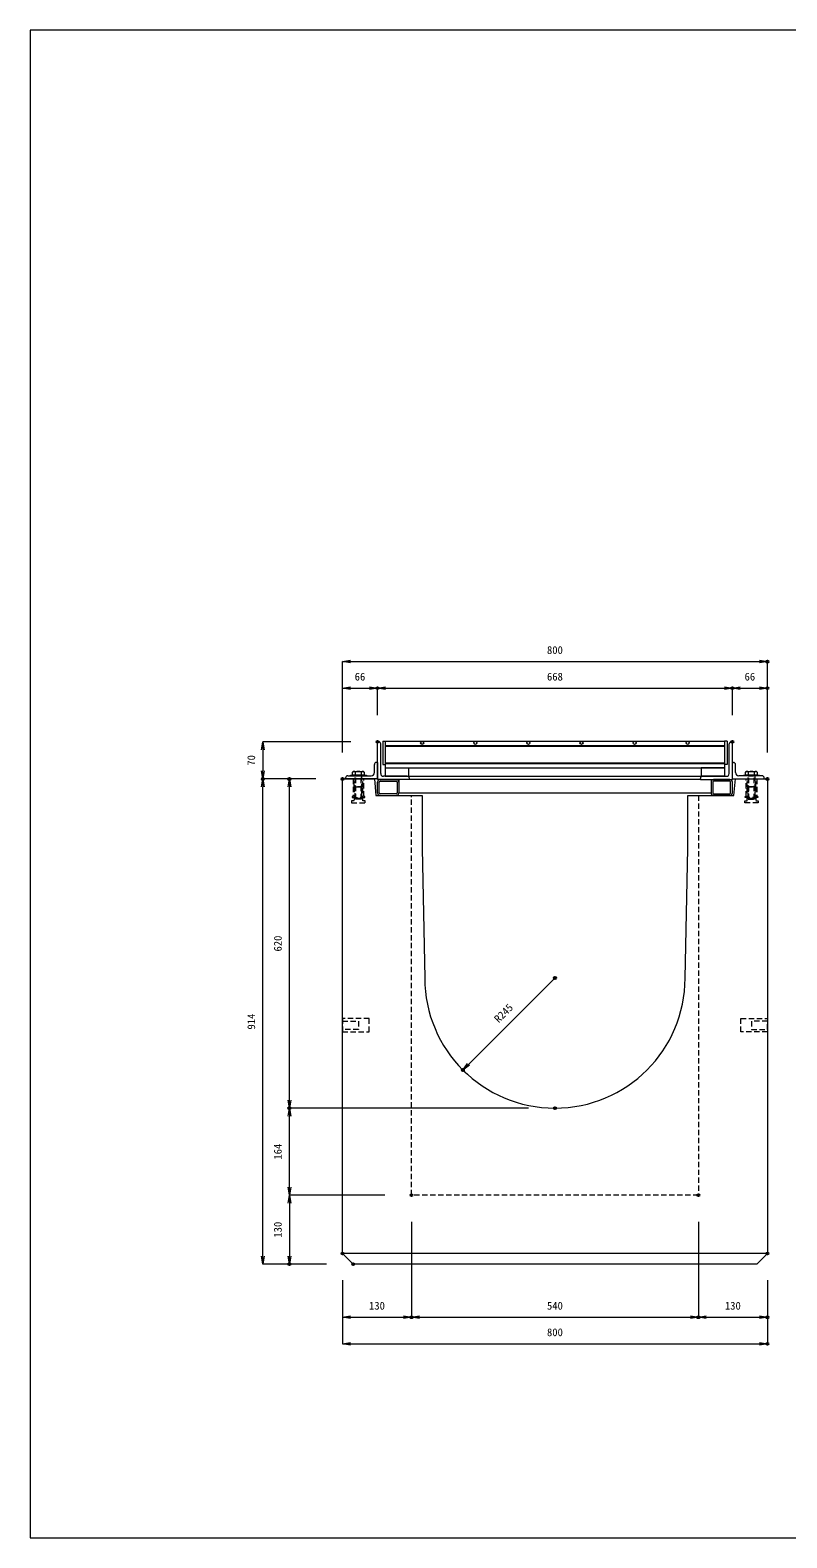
# Model space of a CAD drawing. Units: millimetres, scale not verified. Extents: x -4244 to -354, y 538 to 3378.
# Drawn here: x -4244 to -2819, y 538 to 3378 of the extents above; entities that cross this region are included whole.
import ezdxf
from ezdxf.enums import TextEntityAlignment as Align

# ---------------------------------------------------------------- set-up
doc = ezdxf.new("R2010")
doc.units = ezdxf.units.MM
doc.header["$LTSCALE"] = 20
doc.header["$PDMODE"] = 32
doc.header["$PDSIZE"] = 4
doc.linetypes.add('USER1', pattern=[0.75, 0.5, -0.25])
for name, color, linetype, lineweight in [('0-1_TITLE', 7, 'Continuous', 18), ('0-3_KIJUN', 7, 'Continuous', 18), ('0-5_SUNPO', 3, 'Continuous', 18), ('0-6_UKEWAKU', 4, 'Continuous', 18), ('0-7_GRE', 5, 'Continuous', 18), ('0-9__0-0_0', 7, 'Continuous', 18)]:
    doc.layers.add(name, color=color, linetype=linetype, lineweight=lineweight)
doc.layers.add('0-A__0-2_DEFPOINTS', color=7, linetype='Continuous')
doc.styles.add('ＭＳ ゴシック', font='')
doc.styles.get('ＭＳ ゴシック').set_extended_font_data('MS Gothic')

# ---------------------------------------------------------------- blocks, each defined once
blk = doc.blocks.new('_OPEN')
at = {"layer": '0-9__0-0_0'}
blk.add_line((0, 0), (-1, 0), dxfattribs=at)
blk.add_lwpolyline([(-1, 0.167), (0, 0), (-1, -0.167)], dxfattribs=at)
blk = doc.blocks.new('_D8')
at = {"layer": '0-5_SUNPO'}
for p, q in [((667.95, 884.88), (487.95, 884.88)), ((487.95, 869.88), (487.95, 769.88)), ((557.95, 754.88), (487.95, 754.88))]:
    blk.add_line(p, q, dxfattribs=at)
at = {"layer": '0-A__0-2_DEFPOINTS'}
for p in [(717.95, 884.88), (487.95, 754.88), (607.95, 754.88)]:
    blk.add_point(p, dxfattribs=at)
at = {"layer": '0-5_SUNPO', "xscale": 15, "yscale": 15}
for p, rotation in [((487.95, 884.88), 90), ((487.95, 754.88), 270)]:
    blk.add_blockref('_OPEN', p, dxfattribs=dict(at, rotation=rotation))
at = {"layer": '0-5_SUNPO', "color": 7, "style": 'ＭＳ ゴシック'}
blk.add_text('130', height=14.66, rotation=90, dxfattribs=at).set_placement((477.95, 804.88), align=Align.BOTTOM_LEFT)
blk = doc.blocks.new('_D9')
at = {"layer": '0-5_SUNPO'}
for p, q in [((717.95, 834.88), (717.95, 654.88)), ((587.95, 724.88), (587.95, 654.88)), ((602.95, 654.88), (702.95, 654.88))]:
    blk.add_line(p, q, dxfattribs=at)
at = {"layer": '0-A__0-2_DEFPOINTS'}
for p in [(717.95, 884.88), (587.95, 774.88), (717.95, 654.88)]:
    blk.add_point(p, dxfattribs=at)
at = {"layer": '0-5_SUNPO', "xscale": 15, "yscale": 15, "rotation": 180}
blk.add_blockref('_OPEN', (587.95, 654.88), dxfattribs=at)
at = {"layer": '0-5_SUNPO', "xscale": 15, "yscale": 15}
blk.add_blockref('_OPEN', (717.95, 654.88), dxfattribs=at)
at = {"layer": '0-5_SUNPO', "color": 7, "style": 'ＭＳ ゴシック'}
blk.add_text('130', height=14.66, dxfattribs=at).set_placement((637.95, 664.88), align=Align.BOTTOM_LEFT)
blk = doc.blocks.new('_D10')
at = {"layer": '0-5_SUNPO'}
for p, q in [((717.95, 834.88), (717.95, 654.88)), ((1257.95, 834.88), (1257.95, 654.88)), ((732.95, 654.88), (1242.95, 654.88))]:
    blk.add_line(p, q, dxfattribs=at)
at = {"layer": '0-A__0-2_DEFPOINTS'}
for p in [(717.95, 884.88), (1257.95, 884.88), (1257.95, 654.88)]:
    blk.add_point(p, dxfattribs=at)
at = {"layer": '0-5_SUNPO', "xscale": 15, "yscale": 15, "rotation": 180}
blk.add_blockref('_OPEN', (717.95, 654.88), dxfattribs=at)
at = {"layer": '0-5_SUNPO', "xscale": 15, "yscale": 15}
blk.add_blockref('_OPEN', (1257.95, 654.88), dxfattribs=at)
at = {"layer": '0-5_SUNPO', "color": 7, "style": 'ＭＳ ゴシック'}
blk.add_text('540', height=14.66, dxfattribs=at).set_placement((972.95, 664.88), align=Align.BOTTOM_LEFT)
blk = doc.blocks.new('_D11')
at = {"layer": '0-5_SUNPO'}
for p, q in [((1257.95, 834.88), (1257.95, 654.88)), ((1387.95, 724.88), (1387.95, 654.88)), ((1272.95, 654.88), (1372.95, 654.88))]:
    blk.add_line(p, q, dxfattribs=at)
at = {"layer": '0-A__0-2_DEFPOINTS'}
for p in [(1257.95, 884.88), (1387.95, 774.88), (1387.95, 654.88)]:
    blk.add_point(p, dxfattribs=at)
at = {"layer": '0-5_SUNPO', "xscale": 15, "yscale": 15, "rotation": 180}
blk.add_blockref('_OPEN', (1257.95, 654.88), dxfattribs=at)
at = {"layer": '0-5_SUNPO', "xscale": 15, "yscale": 15}
blk.add_blockref('_OPEN', (1387.95, 654.88), dxfattribs=at)
at = {"layer": '0-5_SUNPO', "color": 7, "style": 'ＭＳ ゴシック'}
blk.add_text('130', height=14.66, dxfattribs=at).set_placement((1307.95, 664.88), align=Align.BOTTOM_LEFT)
blk = doc.blocks.new('_D12')
at = {"layer": '0-5_SUNPO'}
for p, q in [((587.95, 724.88), (587.95, 604.88)), ((1387.95, 724.88), (1387.95, 604.88)), ((602.95, 604.88), (1372.95, 604.88))]:
    blk.add_line(p, q, dxfattribs=at)
at = {"layer": '0-A__0-2_DEFPOINTS'}
for p in [(587.95, 774.88), (1387.95, 774.88), (1387.95, 604.88)]:
    blk.add_point(p, dxfattribs=at)
at = {"layer": '0-5_SUNPO', "xscale": 15, "yscale": 15, "rotation": 180}
blk.add_blockref('_OPEN', (587.95, 604.88), dxfattribs=at)
at = {"layer": '0-5_SUNPO', "xscale": 15, "yscale": 15}
blk.add_blockref('_OPEN', (1387.95, 604.88), dxfattribs=at)
at = {"layer": '0-5_SUNPO', "color": 7, "style": 'ＭＳ ゴシック'}
blk.add_text('800', height=14.66, dxfattribs=at).set_placement((972.95, 614.88), align=Align.BOTTOM_LEFT)
blk = doc.blocks.new('W1-2_INST_C')
at = {"layer": '0-3_KIJUN', "linetype": 'USER1'}
for p, q in [((-8.23, -15), (-8.23, 0)), ((8.22, -15), (8.22, 0))]:
    blk.add_line(p, q, dxfattribs=at)
for points in [[(10, 0), (-10, 0), (-10, -33), (-12, -33), (-12, -35), (12, -35), (12, -33), (10, -33)], [(8.22, -15), (-8.23, -15), (-8.23, -41.5), (-12.75, -41.5), (-12.75, -45), (12.75, -45), (12.75, -41.5), (8.22, -41.5)], [(-6, -15), (6, -15), (6, -38), (-6, -38)]]:
    blk.add_lwpolyline(points, close=True, dxfattribs=at)
blk = doc.blocks.new('_D17')
at = {"layer": '0-5_SUNPO'}
for p, q in [((937.95, 1048.88), (487.95, 1048.88)), ((487.95, 899.88), (487.95, 1033.88)), ((667.95, 884.88), (487.95, 884.88))]:
    blk.add_line(p, q, dxfattribs=at)
at = {"layer": '0-A__0-2_DEFPOINTS'}
for p in [(487.95, 1048.88), (987.95, 1048.88), (717.95, 884.88)]:
    blk.add_point(p, dxfattribs=at)
at = {"layer": '0-5_SUNPO', "xscale": 15, "yscale": 15}
for p, rotation in [((487.95, 1048.88), 90), ((487.95, 884.88), 270)]:
    blk.add_blockref('_OPEN', p, dxfattribs=dict(at, rotation=rotation))
at = {"layer": '0-5_SUNPO', "color": 7, "style": 'ＭＳ ゴシック'}
blk.add_text('164', height=14.66, rotation=90, dxfattribs=at).set_placement((477.95, 951.88), align=Align.BOTTOM_LEFT)
blk = doc.blocks.new('_D18')
at = {"layer": '0-5_SUNPO'}
for p, q in [((537.95, 1668.88), (487.95, 1668.88)), ((487.95, 1063.88), (487.95, 1653.88)), ((937.95, 1048.88), (487.95, 1048.88))]:
    blk.add_line(p, q, dxfattribs=at)
at = {"layer": '0-A__0-2_DEFPOINTS'}
for p in [(487.95, 1668.88), (587.95, 1668.88), (987.95, 1048.88)]:
    blk.add_point(p, dxfattribs=at)
at = {"layer": '0-5_SUNPO', "xscale": 15, "yscale": 15}
for p, rotation in [((487.95, 1668.88), 90), ((487.95, 1048.88), 270)]:
    blk.add_blockref('_OPEN', p, dxfattribs=dict(at, rotation=rotation))
at = {"layer": '0-5_SUNPO', "color": 7, "style": 'ＭＳ ゴシック'}
blk.add_text('620', height=14.66, rotation=90, dxfattribs=at).set_placement((477.95, 1343.88), align=Align.BOTTOM_LEFT)
blk = doc.blocks.new('_D19')
at = {"layer": '0-5_SUNPO'}
blk.add_line((987.95, 1293.88), (825.32, 1131.25), dxfattribs=at)
at = {"layer": '0-A__0-2_DEFPOINTS'}
for p in [(987.95, 1293.88), (814.71, 1120.64)]:
    blk.add_point(p, dxfattribs=at)
at = {"layer": '0-5_SUNPO', "xscale": 15, "yscale": 15, "rotation": 225}
blk.add_blockref('_OPEN', (814.71, 1120.64), dxfattribs=at)
at = {"layer": '0-5_SUNPO', "color": 7, "style": 'ＭＳ ゴシック'}
blk.add_text('R245', height=14.66, rotation=45, dxfattribs=at).set_placement((885.42, 1205.5), align=Align.BOTTOM_LEFT)
blk = doc.blocks.new('_D20')
at = {"layer": '0-5_SUNPO'}
for p, q in [((537.95, 1668.88), (437.95, 1668.88)), ((437.95, 769.88), (437.95, 1653.88)), ((557.95, 754.88), (437.95, 754.88))]:
    blk.add_line(p, q, dxfattribs=at)
at = {"layer": '0-A__0-2_DEFPOINTS'}
for p in [(437.95, 1668.88), (587.95, 1668.88), (607.95, 754.88)]:
    blk.add_point(p, dxfattribs=at)
at = {"layer": '0-5_SUNPO', "xscale": 15, "yscale": 15}
for p, rotation in [((437.95, 1668.88), 90), ((437.95, 754.88), 270)]:
    blk.add_blockref('_OPEN', p, dxfattribs=dict(at, rotation=rotation))
at = {"layer": '0-5_SUNPO', "color": 7, "style": 'ＭＳ ゴシック'}
blk.add_text('914', height=14.66, rotation=90, dxfattribs=at).set_placement((427.95, 1196.88), align=Align.BOTTOM_LEFT)
blk = doc.blocks.new('_D21')
at = {"layer": '0-5_SUNPO'}
for p, q in [((587.95, 1718.88), (587.95, 1839.88)), ((602.95, 1839.88), (638.95, 1839.88)), ((653.95, 1788.88), (653.95, 1839.88))]:
    blk.add_line(p, q, dxfattribs=at)
at = {"layer": '0-A__0-2_DEFPOINTS'}
for p in [(653.95, 1839.88), (653.95, 1738.88), (587.95, 1668.88)]:
    blk.add_point(p, dxfattribs=at)
at = {"layer": '0-5_SUNPO', "xscale": 15, "yscale": 15, "rotation": 180}
blk.add_blockref('_OPEN', (587.95, 1839.88), dxfattribs=at)
at = {"layer": '0-5_SUNPO', "xscale": 15, "yscale": 15}
blk.add_blockref('_OPEN', (653.95, 1839.88), dxfattribs=at)
at = {"layer": '0-5_SUNPO', "color": 7, "style": 'ＭＳ ゴシック'}
blk.add_text('66', height=14.66, dxfattribs=at).set_placement((610.95, 1849.88), align=Align.BOTTOM_LEFT)
blk = doc.blocks.new('_D22')
at = {"layer": '0-5_SUNPO'}
for p, q in [((653.95, 1788.88), (653.95, 1839.88)), ((668.95, 1839.88), (1306.95, 1839.88)), ((1321.95, 1788.88), (1321.95, 1839.88))]:
    blk.add_line(p, q, dxfattribs=at)
at = {"layer": '0-A__0-2_DEFPOINTS'}
for p in [(1321.95, 1839.88), (653.95, 1738.88), (1321.95, 1738.88)]:
    blk.add_point(p, dxfattribs=at)
at = {"layer": '0-5_SUNPO', "xscale": 15, "yscale": 15, "rotation": 180}
blk.add_blockref('_OPEN', (653.95, 1839.88), dxfattribs=at)
at = {"layer": '0-5_SUNPO', "xscale": 15, "yscale": 15}
blk.add_blockref('_OPEN', (1321.95, 1839.88), dxfattribs=at)
at = {"layer": '0-5_SUNPO', "color": 7, "style": 'ＭＳ ゴシック'}
blk.add_text('668', height=14.66, dxfattribs=at).set_placement((972.95, 1849.88), align=Align.BOTTOM_LEFT)
blk = doc.blocks.new('_D23')
at = {"layer": '0-5_SUNPO'}
for p, q in [((1321.95, 1788.88), (1321.95, 1839.88)), ((1336.95, 1839.88), (1372.95, 1839.88)), ((1387.95, 1718.88), (1387.95, 1839.88))]:
    blk.add_line(p, q, dxfattribs=at)
at = {"layer": '0-A__0-2_DEFPOINTS'}
for p in [(1387.95, 1839.88), (1321.95, 1738.88), (1387.95, 1668.88)]:
    blk.add_point(p, dxfattribs=at)
at = {"layer": '0-5_SUNPO', "xscale": 15, "yscale": 15, "rotation": 180}
blk.add_blockref('_OPEN', (1321.95, 1839.88), dxfattribs=at)
at = {"layer": '0-5_SUNPO', "xscale": 15, "yscale": 15}
blk.add_blockref('_OPEN', (1387.95, 1839.88), dxfattribs=at)
at = {"layer": '0-5_SUNPO', "color": 7, "style": 'ＭＳ ゴシック'}
blk.add_text('66', height=14.66, dxfattribs=at).set_placement((1344.95, 1849.88), align=Align.BOTTOM_LEFT)
blk = doc.blocks.new('_D24')
at = {"layer": '0-5_SUNPO'}
for p, q in [((587.95, 1718.88), (587.95, 1889.88)), ((602.95, 1889.88), (1372.95, 1889.88)), ((1387.95, 1718.88), (1387.95, 1889.88))]:
    blk.add_line(p, q, dxfattribs=at)
at = {"layer": '0-A__0-2_DEFPOINTS'}
for p in [(1387.95, 1889.88), (587.95, 1668.88), (1387.95, 1668.88)]:
    blk.add_point(p, dxfattribs=at)
at = {"layer": '0-5_SUNPO', "xscale": 15, "yscale": 15, "rotation": 180}
blk.add_blockref('_OPEN', (587.95, 1889.88), dxfattribs=at)
at = {"layer": '0-5_SUNPO', "xscale": 15, "yscale": 15}
blk.add_blockref('_OPEN', (1387.95, 1889.88), dxfattribs=at)
at = {"layer": '0-5_SUNPO', "color": 7, "style": 'ＭＳ ゴシック'}
blk.add_text('800', height=14.66, dxfattribs=at).set_placement((972.95, 1899.88), align=Align.BOTTOM_LEFT)
blk = doc.blocks.new('M16_insert_dan')
at = {"layer": '0-3_KIJUN', "color": 3, "linetype": 'USER1'}
for points in [[(0, -12.5), (-50, -12.5), (-50, 12.5), (0, 12.5)], [(0, 8), (-30, 8), (-30, -8), (0, -8)]]:
    blk.add_lwpolyline(points, close=True, dxfattribs=at)
blk = doc.blocks.new('_D31')
at = {"layer": '0-5_SUNPO'}
for p, q in [((603.95, 1738.88), (437.95, 1738.88)), ((437.95, 1723.88), (437.95, 1683.88)), ((537.95, 1668.88), (437.95, 1668.88))]:
    blk.add_line(p, q, dxfattribs=at)
at = {"layer": '0-A__0-2_DEFPOINTS'}
for p in [(653.95, 1738.88), (437.95, 1668.88), (587.95, 1668.88)]:
    blk.add_point(p, dxfattribs=at)
at = {"layer": '0-5_SUNPO', "xscale": 15, "yscale": 15}
for p, rotation in [((437.95, 1738.88), 90), ((437.95, 1668.88), 270)]:
    blk.add_blockref('_OPEN', p, dxfattribs=dict(at, rotation=rotation))
at = {"layer": '0-5_SUNPO', "color": 7, "style": 'ＭＳ ゴシック'}
blk.add_text('70', height=14.66, rotation=90, dxfattribs=at).set_placement((427.95, 1693.88), align=Align.BOTTOM_LEFT)
blk = doc.blocks.new('A$C7D4F0D3A')
at = {"layer": '0-3_KIJUN', "color": 3}
for p, q in [((-15, 45), (15, 45)), ((-15, 44), (-15, 45)), ((15, 44), (-15, 44)), ((10.95, 45), (-10.95, 45)), ((-9.22, 52), (9.22, 52)), ((-5.47, 45), (-5.47, 51)), ((5.5, 45), (5.5, 51)), ((15, 45), (15, 44))]:
    blk.add_line(p, q, dxfattribs=at)
at = {"layer": '0-3_KIJUN', "color": 3, "linetype": 'USER1'}
for p, q in [((-6, 44), (6, 44)), ((-6, 1), (-6, 44)), ((-5, 0), (-5, 44)), ((5, 0), (5, 44)), ((6, 44), (6, 1)), ((-5, 0), (-6, 1)), ((6, 1), (-6, 1)), ((5, 0), (-5, 0)), ((6, 1), (5, 0))]:
    blk.add_line(p, q, dxfattribs=at)
at = {"layer": '0-3_KIJUN', "color": 3}
for points in [[(-10.95, 45), (-10.95, 51), (-9.22, 52)], [(9.22, 52), (10.95, 51), (10.95, 45)]]:
    blk.add_lwpolyline(points, dxfattribs=at)
for centre, radius, start, end in [((-8.21, 47.74), 4.26, 49.93201, 130.06799), ((0.02, 36.46), 15.54, 69.33427, 110.66573), ((8.23, 47.79), 4.21, 49.666, 130.334)]:
    blk.add_arc(centre, radius, start, end, dxfattribs=at)
blk = doc.blocks.new('A$C60AA3BFD')
at = {"layer": '0-7_GRE'}
for p, q in [((0, 0), (0, -44)), ((0, 0), (4.5, 0)), ((4.5, 0), (4.5, -44)), ((4.5, 0), (4.5, -50)), ((4.5, 0), (643.5, 0)), ((643.5, 0), (643.5, -44)), ((648, 0), (643.5, 0)), ((643.5, 0), (643.5, -50)), ((648, 0), (648, -44)), ((4.5, -8), (643.5, -8)), ((4.5, -9.5), (643.5, -9.5)), ((0, -44), (4.5, -44)), ((4.5, -40.5), (643.5, -40.5)), ((4.5, -42), (643.5, -42)), ((4.5, -50), (4.5, -66)), ((4.5, -50), (48.5, -50)), ((4.5, -50), (643.5, -50)), ((48.5, -50), (48.5, -66)), ((599.5, -50), (599.5, -66)), ((643.5, -50), (599.5, -50)), ((648, -44), (643.5, -44)), ((643.5, -50), (643.5, -66)), ((4.5, -66), (48.5, -66)), ((643.5, -66), (599.5, -66))]:
    blk.add_line(p, q, dxfattribs=at)
for centre in [(74, -3), (174, -3), (274, -3), (374, -3), (474, -3), (574, -3)]:
    blk.add_circle(centre, 3, dxfattribs=at)
blk = doc.blocks.new('A$C4D547ECF')
at = {"layer": '0-6_UKEWAKU'}
for p, q in [((62, 70), (60, 70)), ((66, 10), (66, 66)), ((722, 10), (722, 66)), ((726, 70), (728, 70)), ((728, -1), (728, 70)), ((60, 31), (58, 31)), ((60, 31), (60, 0)), ((728, 31), (730, 31)), ((4, 6), (48, 6)), ((54, 12), (54, 27)), ((116, 5), (71, 5)), ((116, 5), (672, 5)), ((120, -1), (120, 1)), ((668, -1), (668, 1)), ((672, 5), (717, 5)), ((728, 0), (788, 0)), ((734, 12), (734, 27)), ((784, 6), (740, 6)), ((788, 0), (788, 2)), ((60, -26.2), (60, -5.8)), ((63.2, -26.2), (63.2, -5.8)), ((64.8, -1), (95.2, -1)), ((64.8, -4.2), (95.2, -4.2)), ((95.2, -27.8), (64.8, -27.8)), ((96.8, -5.8), (96.8, -26.2)), ((100, -1), (100, -26)), ((100, -5.8), (100, -26.2)), ((100, -26), (688, -26)), ((668, -1), (120, -1)), ((668, -1), (728, -1)), ((688, -1), (688, -26)), ((688, -5.8), (688, -26.2)), ((691.2, -5.8), (691.2, -26.2)), ((723.2, -1), (692.8, -1)), ((723.2, -4.2), (692.8, -4.2)), ((692.8, -27.8), (723.2, -27.8)), ((724.8, -26.2), (724.8, -5.8)), ((728, -26.2), (728, -5.8)), ((64.8, -31), (95.2, -31)), ((723.2, -31), (692.8, -31))]:
    blk.add_line(p, q, dxfattribs=at)
for points in [[(120, -1), (60, -1), (60, 70)], [(60, 0), (0, 0), (0, 2)]]:
    blk.add_lwpolyline(points, dxfattribs=at)
for centre, radius, start, end in [((62, 66), 4, 0, 90), ((726, 66), 4, 90, 180), ((58, 27), 4, 90, 180), ((730, 27), 4, 0, 90), ((4, 2), 4, 90, 180), ((48, 12), 6, 270, 0), ((71, 10), 5, 180, 270), ((116, 1), 4, 0, 90), ((672, 1), 4, 90, 180), ((717, 10), 5, 270, 0), ((740, 12), 6, 180, 270), ((784, 2), 4, 0, 90), ((64.8, -5.8), 4.8, 90, 180), ((64.8, -26.2), 4.8, 180, 270), ((64.8, -5.8), 1.6, 90, 180), ((64.8, -26.2), 1.6, 180, 270), ((95.2, -5.8), 4.8, 0, 90), ((95.2, -5.8), 1.6, 0, 90), ((95.2, -26.2), 1.6, 270, 0), ((95.2, -26.2), 4.8, 270, 0), ((692.8, -5.8), 4.8, 90, 180), ((692.8, -26.2), 4.8, 180, 270), ((692.8, -5.8), 1.6, 90, 180), ((692.8, -26.2), 1.6, 180, 270), ((723.2, -5.8), 4.8, 0, 90), ((723.2, -5.8), 1.6, 0, 90), ((723.2, -26.2), 4.8, 270, 0), ((723.2, -26.2), 1.6, 270, 0)]:
    blk.add_arc(centre, radius, start, end, dxfattribs=at)

msp = doc.modelspace()

# ---------------------------------------------------------------- linework, layer by layer
at = {"layer": '0-1_TITLE', "color": 2}
msp.add_lwpolyline([(-4243.98, 538.19), (-353.98, 538.19), (-353.98, 3378.19), (-4243.98, 3378.19)], close=True, dxfattribs=at)
at = {"layer": '0-3_KIJUN'}
msp.add_line((-2856.02, 1073.69), (-3656.02, 1073.69), dxfattribs=at)
for points in [[(-2916.02, 1967.69), (-2856.02, 1967.69), (-2856.02, 1073.69), (-2876.02, 1053.69), (-3636.02, 1053.69), (-3656.02, 1073.69), (-3656.02, 1967.69), (-3596.02, 1967.69), (-3593.02, 1936.69), (-3506.02, 1936.69), (-3506.02, 1836.69), (-3501.02, 1592.69)], [(-3011.02, 1592.69), (-3006.02, 1836.69), (-3006.02, 1936.69), (-2919.02, 1936.69), (-2916.02, 1967.69)]]:
    msp.add_lwpolyline(points, dxfattribs=at)
at = {"layer": '0-3_KIJUN', "linetype": 'USER1'}
msp.add_lwpolyline([(-2986.02, 1936.69), (-2986.02, 1183.69), (-3526.02, 1183.69), (-3526.02, 1936.69)], dxfattribs=at)
at = {"layer": '0-3_KIJUN'}
msp.add_arc((-3256.02, 1592.69), 245, 180, 0, dxfattribs=at)

# ---------------------------------------------------------------- block references
for name, p in [('A$C7D4F0D3A', (-3626.02, 1929.69)), ('W1-2_INST_C', (-3626.02, 1967.69)), ('A$C7D4F0D3A', (-2886.02, 1929.69)), ('M16_insert_dan', (-2856.02, 1503.69))]:
    msp.add_blockref(name, p, dxfattribs=at)
at = {"layer": '0-3_KIJUN', "xscale": -1}
for name, p in [('W1-2_INST_C', (-2886.02, 1967.69)), ('M16_insert_dan', (-3656.02, 1503.69))]:
    msp.add_blockref(name, p, dxfattribs=at)
at = {"layer": '0-5_SUNPO'}
for name in ['_D24', '_D21', '_D22', '_D23', '_D31', '_D20', '_D18', '_D19', '_D17', '_D8', '_D9', '_D10', '_D11', '_D12']:
    msp.add_blockref(name, (-4243.98, 298.81), dxfattribs=at)
at = {"layer": '0-6_UKEWAKU'}
msp.add_blockref('A$C4D547ECF', (-3650.02, 1967.69), dxfattribs=at)
at = {"layer": '0-7_GRE'}
msp.add_blockref('A$C60AA3BFD', (-3580.02, 2038.69), dxfattribs=at)

doc.saveas('drawing.dxf')
